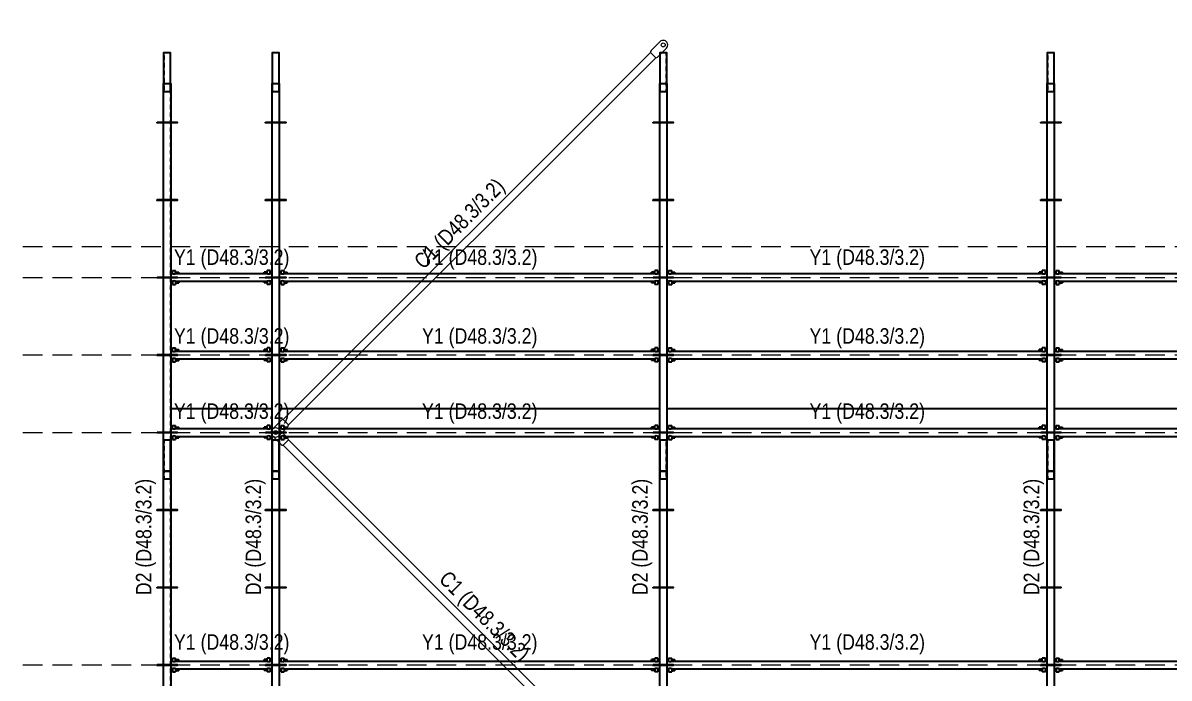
# Model space of a CAD drawing. Header units: millimetres. Extents: x 1500 to 3333, y 525 to 1954.
# Drawn here: x 1500 to 2239, y 1531 to 1954 of the extents above; entities that cross this region are included whole.
import ezdxf

# ---------------------------------------------------------------- set-up
doc = ezdxf.new("R2010")
doc.units = ezdxf.units.MM
for name, pattern in [('ACAD_ISO04W100', [30, 24, -3, 0, -3]), ('DASHED', [19.05, 12.7, -6.35]), ('HIDDEN2', [0.1875, 0.125, -0.0625])]:
    doc.linetypes.add(name, pattern=pattern)
for name, color, linetype, lineweight in [('AKS CIZGISI (BEYKENT)', 252, 'DASHED', 20), ('CAPRAZ', 140, 'Continuous', 20), ('OLCU (BEYKENT)', 14, 'Continuous', 20), ('Part', 2, 'Continuous', 25), ('Part_Hidden', 7, 'Continuous', 25), ('TOPUK TAHTASI', 9, 'Continuous', 15), ('YATAY-KORKULUK', 210, 'ACAD_ISO04W100', 30), ('YAZI (BEYKENT)', 140, 'Continuous', 20)]:
    doc.layers.add(name, color=color, linetype=linetype, lineweight=lineweight)
doc.styles.add('YAZI (BEYKENT)', font='')
doc.styles.get('YAZI (BEYKENT)').set_extended_font_data('Bahnschrift Light Condensed')

# ---------------------------------------------------------------- blocks, each defined once
blk = doc.blocks.new('*U28')
at = {"layer": 'Part', "color": 4, "linetype": 'Continuous', "lineweight": 30}
for points in [[(-2.25, 245), (2.25, 245), (2.25, 270), (-2.25, 270)], [(67.75, 245), (72.25, 245), (72.25, 270), (67.75, 270)], [(-2.5, 0), (2.5, 0), (2.5, 250), (-2.5, 250)], [(67.5, 0), (72.5, 0), (72.5, 250), (67.5, 250)], [(-6.5, 225.25), (6.5, 225.25), (6.5, 224.75), (-6.5, 224.75)], [(63.5, 225.25), (76.5, 225.25), (76.5, 224.75), (63.5, 224.75)], [(-6.5, 175.25), (6.5, 175.25), (6.5, 174.75), (-6.5, 174.75)], [(63.5, 175.25), (76.5, 175.25), (76.5, 174.75), (63.5, 174.75)], [(-6.5, 125.25), (6.5, 125.25), (6.5, 124.75), (-6.5, 124.75)], [(63.5, 125.25), (76.5, 125.25), (76.5, 124.75), (63.5, 124.75)], [(-6.5, 75.25), (6.5, 75.25), (6.5, 74.75), (-6.5, 74.75)], [(63.5, 75.25), (76.5, 75.25), (76.5, 74.75), (63.5, 74.75)], [(-6.5, 25.25), (6.5, 25.25), (6.5, 24.75), (-6.5, 24.75)], [(63.5, 25.25), (76.5, 25.25), (76.5, 24.75), (63.5, 24.75)]]:
    blk.add_lwpolyline(points, close=True, dxfattribs=at)
at = {"layer": 'Part_Hidden', "color": 8, "linetype": 'HIDDEN2', "lineweight": 15}
for points in [[(-2, 245), (2, 245), (2, 270), (-2, 270)], [(68, 245), (72, 245), (72, 270), (68, 270)], [(-2.25, 0), (2.25, 0), (2.25, 250), (-2.25, 250)], [(67.75, 0), (72.25, 0), (72.25, 250), (67.75, 250)]]:
    blk.add_lwpolyline(points, close=True, dxfattribs=at)
at = {"layer": 'TOPUK TAHTASI', "linetype": 'Continuous', "lineweight": 30}
blk.add_line((2.5, 40.5), (67.5, 40.5), dxfattribs=at)
at = {"layer": 'YATAY-KORKULUK', "linetype": 'Continuous', "lineweight": 30}
for p, q in [((2.5, 128.5), (3.5, 128.5)), ((2.5, 127.5), (3.5, 127.5)), ((3.5, 127.5), (3.5, 129.5)), ((3.5, 129.5), (5.5, 129.5)), ((5.5, 127.5), (5.5, 129.5)), ((5.5, 128.5), (7.5, 128.5)), ((5.5, 127.5), (64.5, 127.5)), ((7.5, 127.5), (7.5, 128.5)), ((64.5, 128.5), (62.5, 128.5)), ((62.5, 127.5), (62.5, 128.5)), ((64.5, 127.5), (64.5, 129.5)), ((66.5, 129.5), (64.5, 129.5)), ((66.5, 127.5), (66.5, 129.5)), ((67.5, 128.5), (66.5, 128.5)), ((66.5, 127.5), (67.5, 127.5)), ((67.5, 127.5), (66.5, 127.5)), ((2.5, 122.5), (3.5, 122.5)), ((2.5, 122.5), (3.5, 122.5)), ((2.5, 121.5), (3.5, 121.5)), ((3.5, 122.5), (3.5, 120.5)), ((3.5, 120.5), (5.5, 120.5)), ((5.5, 122.5), (64.5, 122.5)), ((5.5, 122.5), (5.5, 120.5)), ((5.5, 121.5), (7.5, 121.5)), ((7.5, 122.5), (7.5, 121.5)), ((62.5, 122.5), (62.5, 121.5)), ((64.5, 121.5), (62.5, 121.5)), ((64.5, 122.5), (64.5, 120.5)), ((66.5, 120.5), (64.5, 120.5)), ((66.5, 122.5), (67.5, 122.5)), ((67.5, 122.5), (66.5, 122.5)), ((67.5, 122.5), (66.5, 122.5)), ((66.5, 122.5), (66.5, 120.5)), ((67.5, 121.5), (66.5, 121.5)), ((2.5, 78.5), (3.5, 78.5)), ((2.5, 77.5), (3.5, 77.5)), ((3.5, 77.5), (3.5, 79.5)), ((3.5, 79.5), (5.5, 79.5)), ((5.5, 77.5), (5.5, 79.5)), ((5.5, 78.5), (7.5, 78.5)), ((5.5, 77.5), (64.5, 77.5)), ((7.5, 77.5), (7.5, 78.5)), ((64.5, 78.5), (62.5, 78.5)), ((62.5, 77.5), (62.5, 78.5)), ((64.5, 77.5), (64.5, 79.5)), ((66.5, 79.5), (64.5, 79.5)), ((66.5, 77.5), (66.5, 79.5)), ((67.5, 78.5), (66.5, 78.5)), ((66.5, 77.5), (67.5, 77.5)), ((67.5, 77.5), (66.5, 77.5)), ((2.5, 72.5), (3.5, 72.5)), ((2.5, 72.5), (3.5, 72.5)), ((2.5, 71.5), (3.5, 71.5)), ((3.5, 72.5), (3.5, 70.5)), ((3.5, 70.5), (5.5, 70.5)), ((5.5, 72.5), (64.5, 72.5)), ((5.5, 72.5), (5.5, 70.5)), ((5.5, 71.5), (7.5, 71.5)), ((7.5, 72.5), (7.5, 71.5)), ((62.5, 72.5), (62.5, 71.5)), ((64.5, 71.5), (62.5, 71.5)), ((64.5, 72.5), (64.5, 70.5)), ((66.5, 70.5), (64.5, 70.5)), ((66.5, 72.5), (67.5, 72.5)), ((67.5, 72.5), (66.5, 72.5)), ((67.5, 72.5), (66.5, 72.5)), ((66.5, 72.5), (66.5, 70.5)), ((67.5, 71.5), (66.5, 71.5)), ((2.5, 28.5), (3.5, 28.5)), ((2.5, 27.5), (3.5, 27.5)), ((2.5, 22.5), (3.5, 22.5)), ((2.5, 22.5), (3.5, 22.5)), ((3.5, 27.5), (3.5, 29.5)), ((3.5, 29.5), (5.5, 29.5)), ((3.5, 22.5), (3.5, 20.5)), ((5.5, 27.5), (5.5, 29.5)), ((5.5, 28.5), (7.5, 28.5)), ((5.5, 27.5), (64.5, 27.5)), ((5.5, 22.5), (64.5, 22.5)), ((5.5, 22.5), (5.5, 20.5)), ((7.5, 27.5), (7.5, 28.5)), ((7.5, 22.5), (7.5, 21.5)), ((64.5, 28.5), (62.5, 28.5)), ((62.5, 27.5), (62.5, 28.5)), ((62.5, 22.5), (62.5, 21.5)), ((64.5, 27.5), (64.5, 29.5)), ((66.5, 29.5), (64.5, 29.5)), ((64.5, 22.5), (64.5, 20.5)), ((66.5, 27.5), (66.5, 29.5)), ((67.5, 28.5), (66.5, 28.5)), ((66.5, 27.5), (67.5, 27.5)), ((67.5, 27.5), (66.5, 27.5)), ((66.5, 22.5), (67.5, 22.5)), ((67.5, 22.5), (66.5, 22.5)), ((67.5, 22.5), (66.5, 22.5)), ((66.5, 22.5), (66.5, 20.5)), ((2.5, 21.5), (3.5, 21.5)), ((3.5, 20.5), (5.5, 20.5)), ((5.5, 21.5), (7.5, 21.5)), ((64.5, 21.5), (62.5, 21.5)), ((66.5, 20.5), (64.5, 20.5)), ((67.5, 21.5), (66.5, 21.5))]:
    blk.add_line(p, q, dxfattribs=at)
for centre, start, end in [((4.5, 129.375), 241.927513, 298.072487), ((65.5, 129.375), 241.927513, 298.072487), ((4.5, 120.625), 61.927513, 118.072487), ((65.5, 120.625), 61.927513, 118.072487), ((4.5, 79.375), 241.927513, 298.072487), ((65.5, 79.375), 241.927513, 298.072487), ((4.5, 70.625), 61.927513, 118.072487), ((65.5, 70.625), 61.927513, 118.072487), ((4.5, 29.375), 241.927513, 298.072487), ((4.5, 20.625), 61.927513, 118.072487), ((65.5, 29.375), 241.927513, 298.072487), ((65.5, 20.625), 61.927513, 118.072487)]:
    blk.add_arc(centre, 2.125, start, end, dxfattribs=at)
blk = doc.blocks.new('*U25')
at = {"layer": 'Part', "color": 4, "linetype": 'Continuous', "lineweight": 30}
for points in [[(-2.25, 245), (2.25, 245), (2.25, 270), (-2.25, 270)], [(247.75, 245), (252.25, 245), (252.25, 270), (247.75, 270)], [(-2.5, 0), (2.5, 0), (2.5, 250), (-2.5, 250)], [(247.5, 0), (252.5, 0), (252.5, 250), (247.5, 250)], [(-6.5, 225.25), (6.5, 225.25), (6.5, 224.75), (-6.5, 224.75)], [(243.5, 225.25), (256.5, 225.25), (256.5, 224.75), (243.5, 224.75)], [(-6.5, 175.25), (6.5, 175.25), (6.5, 174.75), (-6.5, 174.75)], [(243.5, 175.25), (256.5, 175.25), (256.5, 174.75), (243.5, 174.75)], [(-6.5, 125.25), (6.5, 125.25), (6.5, 124.75), (-6.5, 124.75)], [(243.5, 125.25), (256.5, 125.25), (256.5, 124.75), (243.5, 124.75)], [(-6.5, 75.25), (6.5, 75.25), (6.5, 74.75), (-6.5, 74.75)], [(243.5, 75.25), (256.5, 75.25), (256.5, 74.75), (243.5, 74.75)], [(-6.5, 25.25), (6.5, 25.25), (6.5, 24.75), (-6.5, 24.75)], [(243.5, 25.25), (256.5, 25.25), (256.5, 24.75), (243.5, 24.75)]]:
    blk.add_lwpolyline(points, close=True, dxfattribs=at)
at = {"layer": 'Part_Hidden', "color": 8, "linetype": 'HIDDEN2', "lineweight": 15}
for points in [[(-2, 245), (2, 245), (2, 270), (-2, 270)], [(248, 245), (252, 245), (252, 270), (248, 270)], [(-2.25, 0), (2.25, 0), (2.25, 250), (-2.25, 250)], [(247.75, 0), (252.25, 0), (252.25, 250), (247.75, 250)]]:
    blk.add_lwpolyline(points, close=True, dxfattribs=at)
at = {"layer": 'TOPUK TAHTASI', "linetype": 'Continuous', "lineweight": 30}
blk.add_line((2.5, 40.5), (247.5, 40.5), dxfattribs=at)
at = {"layer": 'YATAY-KORKULUK', "linetype": 'Continuous', "lineweight": 30}
for p, q in [((2.5, 128.5), (3.5, 128.5)), ((2.5, 127.5), (3.5, 127.5)), ((3.5, 127.5), (3.5, 129.5)), ((3.5, 129.5), (5.5, 129.5)), ((5.5, 127.5), (5.5, 129.5)), ((5.5, 128.5), (7.5, 128.5)), ((5.5, 127.5), (244.5, 127.5)), ((7.5, 127.5), (7.5, 128.5)), ((244.5, 128.5), (242.5, 128.5)), ((242.5, 127.5), (242.5, 128.5)), ((244.5, 127.5), (244.5, 129.5)), ((246.5, 129.5), (244.5, 129.5)), ((246.5, 127.5), (246.5, 129.5)), ((247.5, 128.5), (246.5, 128.5)), ((246.5, 127.5), (247.5, 127.5)), ((247.5, 127.5), (246.5, 127.5)), ((2.5, 122.5), (3.5, 122.5)), ((2.5, 122.5), (3.5, 122.5)), ((2.5, 121.5), (3.5, 121.5)), ((3.5, 122.5), (3.5, 120.5)), ((3.5, 120.5), (5.5, 120.5)), ((5.5, 122.5), (244.5, 122.5)), ((5.5, 122.5), (5.5, 120.5)), ((5.5, 121.5), (7.5, 121.5)), ((7.5, 122.5), (7.5, 121.5)), ((242.5, 122.5), (242.5, 121.5)), ((244.5, 121.5), (242.5, 121.5)), ((244.5, 122.5), (244.5, 120.5)), ((246.5, 120.5), (244.5, 120.5)), ((246.5, 122.5), (247.5, 122.5)), ((247.5, 122.5), (246.5, 122.5)), ((247.5, 122.5), (246.5, 122.5)), ((246.5, 122.5), (246.5, 120.5)), ((247.5, 121.5), (246.5, 121.5)), ((2.5, 78.5), (3.5, 78.5)), ((2.5, 77.5), (3.5, 77.5)), ((3.5, 77.5), (3.5, 79.5)), ((3.5, 79.5), (5.5, 79.5)), ((5.5, 77.5), (5.5, 79.5)), ((5.5, 78.5), (7.5, 78.5)), ((5.5, 77.5), (244.5, 77.5)), ((7.5, 77.5), (7.5, 78.5)), ((244.5, 78.5), (242.5, 78.5)), ((242.5, 77.5), (242.5, 78.5)), ((244.5, 77.5), (244.5, 79.5)), ((246.5, 79.5), (244.5, 79.5)), ((246.5, 77.5), (246.5, 79.5)), ((247.5, 78.5), (246.5, 78.5)), ((246.5, 77.5), (247.5, 77.5)), ((247.5, 77.5), (246.5, 77.5)), ((2.5, 72.5), (3.5, 72.5)), ((2.5, 72.5), (3.5, 72.5)), ((2.5, 71.5), (3.5, 71.5)), ((3.5, 72.5), (3.5, 70.5)), ((3.5, 70.5), (5.5, 70.5)), ((5.5, 72.5), (244.5, 72.5)), ((5.5, 72.5), (5.5, 70.5)), ((5.5, 71.5), (7.5, 71.5)), ((7.5, 72.5), (7.5, 71.5)), ((242.5, 72.5), (242.5, 71.5)), ((244.5, 71.5), (242.5, 71.5)), ((244.5, 72.5), (244.5, 70.5)), ((246.5, 70.5), (244.5, 70.5)), ((246.5, 72.5), (247.5, 72.5)), ((247.5, 72.5), (246.5, 72.5)), ((247.5, 72.5), (246.5, 72.5)), ((246.5, 72.5), (246.5, 70.5)), ((247.5, 71.5), (246.5, 71.5)), ((2.5, 28.5), (3.5, 28.5)), ((2.5, 27.5), (3.5, 27.5)), ((2.5, 22.5), (3.5, 22.5)), ((2.5, 22.5), (3.5, 22.5)), ((3.5, 27.5), (3.5, 29.5)), ((3.5, 29.5), (5.5, 29.5)), ((3.5, 22.5), (3.5, 20.5)), ((5.5, 27.5), (5.5, 29.5)), ((5.5, 28.5), (7.5, 28.5)), ((5.5, 27.5), (244.5, 27.5)), ((5.5, 22.5), (244.5, 22.5)), ((5.5, 22.5), (5.5, 20.5)), ((7.5, 27.5), (7.5, 28.5)), ((7.5, 22.5), (7.5, 21.5)), ((244.5, 28.5), (242.5, 28.5)), ((242.5, 27.5), (242.5, 28.5)), ((242.5, 22.5), (242.5, 21.5)), ((244.5, 27.5), (244.5, 29.5)), ((246.5, 29.5), (244.5, 29.5)), ((244.5, 22.5), (244.5, 20.5)), ((246.5, 27.5), (246.5, 29.5)), ((247.5, 28.5), (246.5, 28.5)), ((246.5, 27.5), (247.5, 27.5)), ((247.5, 27.5), (246.5, 27.5)), ((246.5, 22.5), (247.5, 22.5)), ((247.5, 22.5), (246.5, 22.5)), ((247.5, 22.5), (246.5, 22.5)), ((246.5, 22.5), (246.5, 20.5)), ((2.5, 21.5), (3.5, 21.5)), ((3.5, 20.5), (5.5, 20.5)), ((5.5, 21.5), (7.5, 21.5)), ((244.5, 21.5), (242.5, 21.5)), ((246.5, 20.5), (244.5, 20.5)), ((247.5, 21.5), (246.5, 21.5))]:
    blk.add_line(p, q, dxfattribs=at)
for centre, start, end in [((4.5, 129.375), 241.927513, 298.072487), ((245.5, 129.375), 241.927513, 298.072487), ((4.5, 120.625), 61.927513, 118.072487), ((245.5, 120.625), 61.927513, 118.072487), ((4.5, 79.375), 241.927513, 298.072487), ((245.5, 79.375), 241.927513, 298.072487), ((4.5, 70.625), 61.927513, 118.072487), ((245.5, 70.625), 61.927513, 118.072487), ((4.5, 29.375), 241.927513, 298.072487), ((4.5, 20.625), 61.927513, 118.072487), ((245.5, 29.375), 241.927513, 298.072487), ((245.5, 20.625), 61.927513, 118.072487)]:
    blk.add_arc(centre, 2.125, start, end, dxfattribs=at)
blk = doc.blocks.new('ISK_CAPRAZ')
at = {"layer": 'CAPRAZ', "ltscale": 0.5}
for p, q in [((0, 2.96), (8.09, 2.96)), ((353.55, 2.96), (345.46, 2.96)), ((8.09, -2.96), (0, -2.96)), ((345.46, -2.96), (353.55, -2.96))]:
    blk.add_line(p, q, dxfattribs=at)
blk.add_lwpolyline([(9.29, 2.42), (344.27, 2.42), (344.27, -2.41), (9.29, -2.41)], close=True, dxfattribs=at)
for centre in [(0, 0), (353.55, 0)]:
    blk.add_circle(centre, 1.26, dxfattribs=at)
for centre, radius, start, end in [((0, 0), 2.96, 90.00001, 270.00088), ((8.06, 1.31), 1.65, 41.93214, 88.78907), ((345.49, 1.31), 1.65, 91.21093, 138.06786), ((353.55, 0), 2.96, 269.99912, 89.99999), ((8.06, -1.31), 1.65, 271.21102, 318.07447), ((345.49, -1.31), 1.65, 221.92553, 268.78898)]:
    blk.add_arc(centre, radius, start, end, dxfattribs=at)
at = {"layer": 'YAZI (BEYKENT)', "style": 'YAZI (BEYKENT)'}
blk.add_text('C1 (D48.3/3.2)', height=10, dxfattribs=at).set_placement((141.5, 6.59))

msp = doc.modelspace()

# ---------------------------------------------------------------- linework, layer by layer
at = {"layer": 'AKS CIZGISI (BEYKENT)'}
for p, q in [((1500.03, 1809.41), (3333, 1809.41)), ((1500.03, 1789.41), (3272.36, 1789.41)), ((1500.03, 1739.41), (3272.36, 1739.41)), ((1500.03, 1689.41), (3272.36, 1689.41)), ((1500.03, 1539.41), (3272.36, 1539.41))]:
    msp.add_line(p, q, dxfattribs=at)

# ---------------------------------------------------------------- block references
at = {"layer": 'OLCU (BEYKENT)'}
for rotation in [45, 315]:
    msp.add_blockref('ISK_CAPRAZ', (1663.05, 1689.41), dxfattribs=dict(at, rotation=rotation))
for name, p in [('*U28', (1593.05, 1664.41)), ('*U25', (1663.05, 1664.41)), ('*U25', (1913.05, 1664.41)), ('*U25', (2163.05, 1664.41)), ('*U28', (1593.05, 1414.41)), ('*U25', (1663.05, 1414.41)), ('*U25', (1913.05, 1414.41)), ('*U25', (2163.05, 1414.41))]:
    msp.add_blockref(name, p, dxfattribs=at)

# ---------------------------------------------------------------- texts
at = {"layer": 'YAZI (BEYKENT)', "style": 'YAZI (BEYKENT)'}
for p in [(1597.44, 1797.51), (1757.44, 1797.51), (2007.44, 1797.51), (1597.44, 1746.68), (1757.44, 1746.68), (2007.44, 1746.68), (1597.44, 1698.17), (1757.44, 1698.17), (2007.44, 1698.17), (1597.44, 1549.25), (1757.44, 1549.25), (2007.44, 1549.25)]:
    msp.add_text('Y1 (D48.3/3.2)', height=10, dxfattribs=at).set_placement(p)
for p in [(1582.92, 1584.4), (1653.68, 1584.4), (1903.08, 1584.4), (2155.59, 1584.4)]:
    msp.add_text('D2 (D48.3/3.2)', height=10, rotation=90, dxfattribs=at).set_placement(p)

doc.saveas('drawing.dxf')
